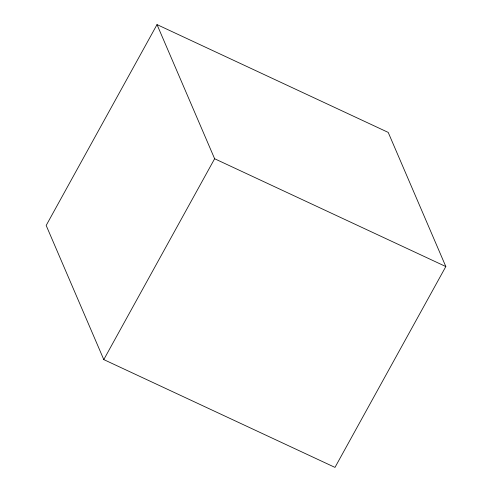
<?xml version="1.0" encoding="UTF-8"?>
<svg xmlns="http://www.w3.org/2000/svg" width="492" height="492" viewBox="0 0 492 492"><rect width="100%" height="100%" fill="white"/><g stroke="black" fill="none" stroke-linecap="round" stroke-linejoin="round"><path stroke-width="0.74" d="M157.016 24.6L46.174 225.447L103.787 359.591L334.984 467.4L445.826 266.553L388.213 132.41L157.016 24.6L214.629 158.744L445.826 266.553M103.787 359.591L214.629 158.744"/></g></svg>
